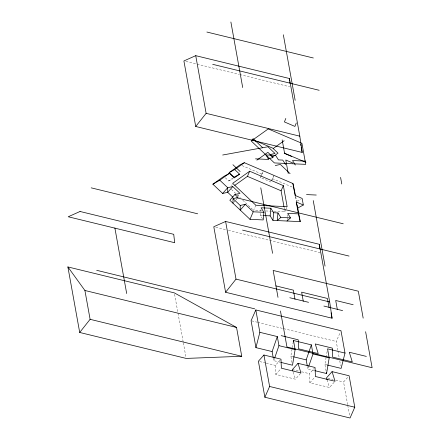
<?xml version="1.0" encoding="UTF-8"?>
<svg xmlns="http://www.w3.org/2000/svg" width="440" height="440" viewBox="0 0 440 440"><rect width="100%" height="100%" fill="white"/><g stroke="black" fill="none" stroke-linecap="round" stroke-linejoin="round"><path stroke-width="0.33" stroke-dasharray="2.2 1.65" d="M262.504 218.806L260.37 215.43L260.716 211.613M260.777 210.975L260.893 209.704M287.133 219.742L287.364 217.201M287.419 216.563L287.595 214.654M292.028 362.626L290.857 356.142L292.171 348.332M292.281 347.677L293.271 341.82M326.09 370.931L324.923 364.447L326.018 357.935M326.128 357.286L327.228 350.774M280.22 362.23L273.757 360.652L274.406 358.776M314.286 370.535L307.824 368.957L308.473 367.081M271.007 182.056L260.519 177.562L261.212 175.824M261.443 175.246L263.148 171.402M271.469 180.901L273.884 175.357M260.519 177.562L263.395 170.863M271.53 180.84L273.361 176.578M231.671 185.62L232.172 184.476M255.822 205.244L253.567 210.386L261.734 210.76M273.994 211.316L284.884 211.811L285.89 209.523M286.138 208.951L286.891 207.24M337.827 350.224L336.254 341.479L340.456 331.903M237.875 195.778L238.716 194.821M233.865 202.312L235.554 200.387M235.978 199.909L237.243 198.468M300.542 373.45L295.422 379.203L275.831 374.429L275.423 365.398L280.121 360.124M275.831 374.429L280.951 368.676M334.18 382.234L329.489 387.508L309.898 382.734L309.491 373.703L314.188 368.429M309.898 382.734L315.447 376.502M347.644 404.668L343.558 382.008L348.255 376.734M225.324 177.755L228.729 180.972L232.436 178.332M228.729 180.972L233.167 178.547M297.143 201.174L301.032 199.051M265.821 210.947L270.589 211.162M271.266 211.195L273.312 211.282M260.37 215.43L262.971 215.545M185.9 61.435L196.543 64.031M197.208 64.191L239.129 74.41M239.789 74.575L289.696 86.741M215.787 227.227L225.764 229.658M228.426 230.307L320.249 252.692M251.752 320.875L257.076 322.173M257.741 322.339L283.025 328.499M283.69 328.664L336.254 341.479M290.857 356.142L292.859 356.631M324.923 364.447L327.514 365.079M259.704 361.565L265.601 363M266.255 363.16L275.423 365.398M292.457 369.55L299.013 371.146M301.631 371.784L309.491 373.703M327.833 378.175L333.075 379.451M335.698 380.089L343.558 382.008M242.022 165.572L261.905 174.086M272.393 178.58L294.14 187.891M231.402 189.409L240.268 197.802M242.726 200.134L252.577 209.457M327.118 379.786L329.489 387.508M293.249 372.125L295.422 379.203M295.377 196.631L296.588 201.476L295.774 196.95M337.953 350.895L339.284 358.298M339.768 360.993L340.62 365.701M347.765 405.334L349.805 416.669M284.059 207.213L284.532 209.841M284.647 210.496L284.884 211.811M307.357 366.366L307.824 368.957M273.29 358.061L273.757 360.652M174.587 294.239L183.233 342.205M183.354 342.881L186.038 357.742"/><path stroke-width="0.66" d="M297.418 206.063L300.218 221.617L272.96 220.38L273.653 212.74L270.826 208.236L261.063 207.79L263.912 212.3L263.219 219.934L249.997 219.335L229.851 200.266L234.911 194.502L239.982 193.38L232.782 186.566L227.711 187.688L222.651 193.452L212.878 184.201L223.867 176.374L229.422 173.338L234.278 177.936L239.58 174.163L234.724 169.565L229.169 172.601L234.025 177.199L239.58 174.163M272.96 220.38L270.132 215.87L270.826 208.236M273.653 212.74L277.948 212.938L277.255 220.572L280.781 217.443L290.527 217.888L287.711 213.384L298.402 213.868L300.218 221.617M293.271 341.82L293.491 340.516L311.372 344.877L313.011 353.958L308.688 366.459M293.491 340.516L295.125 349.597L292.495 365.222L280.863 362.384M314.93 370.689L326.557 373.527L329.192 357.902L327.558 348.821L345.015 353.078L341.105 368.39L327.514 365.079M273.174 357.412L272.118 351.571L255.937 347.627L259.848 332.316L255.816 309.942L340.984 330.704L345.015 353.078M272.118 351.571L277.31 336.573L259.848 332.316M274.621 358.155L278.944 345.653L277.31 336.573M307.241 365.717L306.185 359.876L311.372 344.877M285.808 118.448L284.422 121.93L294.91 126.423L296.302 122.942M249.997 219.335L253.204 211.816L263.912 212.3M234.806 185.35L247.429 176.358L249.689 171.215L283.355 185.636L287.144 206.668L255.822 205.244L232.672 183.337L249.689 171.215M283.938 206.553L281.094 190.779L283.355 185.636M255.816 309.942L251.086 320.716L255.937 347.627M264.88 397.238L269.61 386.469L263.94 355.014L280.973 359.167L281.38 368.198L300.966 372.972L298.007 363.319L315.04 367.472L315.447 376.502L335.033 381.277L332.074 371.624L349.107 375.777L354.778 407.231L350.048 418L264.88 397.238L258.396 361.245L263.94 355.014M195.718 126.478L206.124 113.333L195.729 55.666L183.904 60.946L195.718 126.478L302.17 152.433L299.805 136.169L289.41 78.502L195.729 55.666M79.701 332.464L90.107 319.319L84.909 290.483L67.887 266.932L174.345 292.886L236.544 327.448L241.742 356.285L186.159 358.418L79.701 332.464L67.887 266.932M225.605 292.27L236.011 279.12L225.615 221.458L213.791 226.738L225.605 292.27L332.062 318.219L329.692 301.961L319.297 244.294L225.615 221.458M253.204 211.816L245.3 204.336L240.235 210.1L240.218 205.447L233.013 198.627L238.084 197.505L234.911 194.502M232.782 186.566L227.706 192.313L222.651 193.452M298.007 363.319L292.457 369.55L292.853 370.838M332.074 371.624L326.524 377.856L327.118 379.786M287.018 221.018L290.527 217.888M229.169 172.601L240.157 164.769L244.349 162.707L292.93 183.519L295.658 196.301M212.878 184.201L219.797 180.197L229.422 173.338M234.724 169.565L244.349 162.707M256.878 160.149L267.867 152.323L272.728 156.921L278.031 153.148L273.169 148.544L284.158 140.718M303.325 204.996L297.77 208.032L296.257 201.971L303.325 204.996L302.143 198.44L295.075 195.415L292.93 183.519M222.679 155.018L267.927 146.757L275.028 153.478L269.951 154.6L273.13 157.603L268.054 158.725M275.264 165.545L280.341 164.434L290.098 173.668M240.218 205.447L245.3 204.336M255.503 158.846L268.725 159.451L265.876 154.941L275.638 155.386L278.465 159.891L282.761 160.083L285.588 164.593M305.723 161.128L292.523 160.529L295.339 165.033M306.51 194.596L316.267 195.036M263.626 215.573L270.132 215.87M206.882 32.038L313.341 57.992M212.707 64.328L319.159 90.283M206.124 113.333L299.805 136.169M236.77 197.83L343.228 223.779M91.207 187.847L197.665 213.802M242.594 230.12L349.052 256.075M275.902 285.89L293.365 290.147L294.998 299.228M353.161 304.728L335.704 300.471L337.343 309.551M236.011 279.12L329.692 301.961M289.823 297.748L308.555 302.313M323.889 306.053L342.623 310.618M96.69 270.314L254.711 308.841M281.182 335.643L298.216 339.796L298.623 348.827L318.208 353.601L315.249 343.948L332.283 348.101L332.69 357.132L352.275 361.906L349.316 352.253L366.35 356.406M84.909 290.483L236.544 327.448M278.944 345.653L295.125 349.597M313.011 353.958L329.192 357.902M293.524 356.791L306.185 359.876M90.107 319.319L241.742 356.285M269.61 386.469L354.778 407.231M251.972 139.255L273.713 148.572M284.207 153.065L305.949 162.377M291.676 156.475L284.609 153.445L282.161 139.859M292.853 163.026L285.791 160.001L288.239 173.586M247.429 176.358L281.094 190.779M252.984 138.534L262.752 147.785M232.936 164.725L240.147 171.551M219.797 180.197L227.711 187.688L227.706 192.313L232.997 197.323M277.948 212.938L280.781 217.443M340.588 177.424L341.77 183.981M363.171 318.125L358.32 291.209L273.152 270.446L278.003 297.363M365.624 331.738L372.114 367.73L286.946 346.968L280.462 310.976M283.349 34.788L295.158 100.32M313.236 200.58L325.05 266.112M300.713 144.326L300.955 145.673M301.197 147.026L302.17 152.433M331.084 312.818L332.062 318.219M329.065 307.533L327.432 298.452L301.637 292.166L303.276 301.246M296.257 201.971L298.402 213.868M326.326 372.229L326.557 373.527M230.885 22L242.698 87.527M260.772 187.792L272.586 253.319M114.873 227.986L126.682 293.513M319.297 244.294L319.809 248.815M289.41 78.502L289.63 80.443M289.773 81.736L289.922 83.022M233.013 198.627L233.024 203.269M268.263 128.904L251.246 141.026L274.395 162.932L305.718 164.357L301.928 143.325L268.263 128.904M80.047 211.475L68.222 216.761L174.68 242.715L173.729 234.316L80.047 211.475"/></g></svg>
